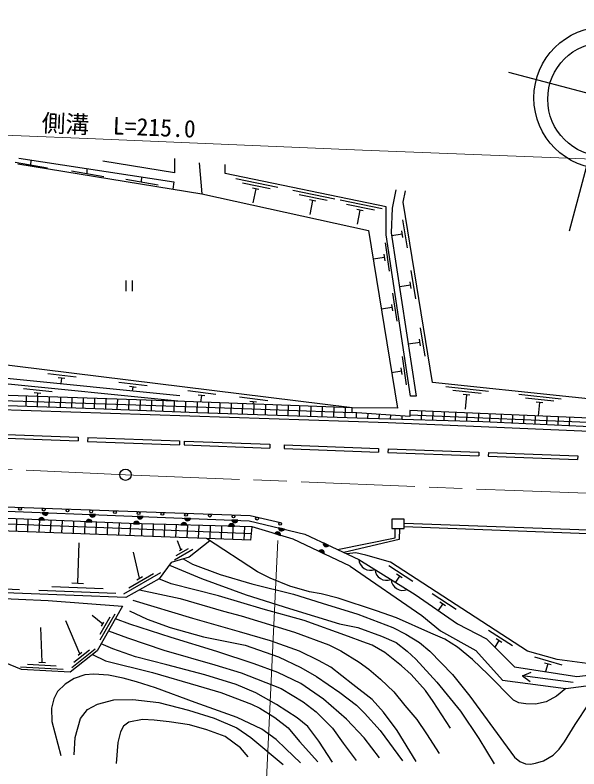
# Model space of a CAD drawing. Units: millimetres at full size, sheet at 1:1000; details may follow other scales. Extents: x 40000 to 680000, y 20000 to 380000.
# Drawn here: x 450176 to 509560, y 259166 to 338491 of the extents above; entities that cross this region are included whole.
import ezdxf
from ezdxf.enums import TextEntityAlignment as Align

# ---------------------------------------------------------------- set-up
doc = ezdxf.new("R2010")
doc.units = ezdxf.units.MM
doc.header["$LTSCALE"] = 1000
doc.linetypes.add('CHAIN', pattern=[18.5, 12, -1.5, 3.5, -1.5])
for name, color, linetype, lineweight in [('M-BGD', 7, 'Continuous', 25), ('M-BMK', 2, 'CHAIN', 13), ('M-BMK-SRVR', 3, 'Continuous', 25), ('M-STR-HTXT', 7, 'Continuous', 13)]:
    doc.layers.add(name, color=color, linetype=linetype, lineweight=lineweight)
doc.styles.add('ＭＳ ゴシック', font='')
doc.styles.get('ＭＳ ゴシック').set_extended_font_data('MS Gothic')

msp = doc.modelspace()

# ---------------------------------------------------------------- hatches: boundary and pattern name
at = {"layer": 'M-BGD'}
for points in [[(453282, 285341), (452657, 285367, -0.84072)], [(453033, 286143), (453658, 286119, -0.84072)], [(458029, 285947), (458654, 285922, -0.84072)], [(463025, 285750), (463650, 285726, -0.84072)], [(458278, 285136), (457652, 285162, -0.84072)], [(463274, 284947), (462648, 284963, -0.84072)], [(468273, 284821), (467647, 284837, -0.84072)], [(468021, 285554), (468646, 285529, -0.84072)], [(473271, 284694), (472645, 284710, -0.84072)], [(473017, 285357), (473642, 285333, -0.84072)], [(478136, 283743), (477537, 283925, -0.84072)], [(477928, 284542), (478536, 284397, -0.84072)], [(482643, 282958), (483209, 282691, -0.84072)], [(482733, 281803), (482167, 282069, -0.84072)]]:
    msp.add_hatch(color=256, dxfattribs=at).paths.add_polyline_path(points)

# ---------------------------------------------------------------- linework, layer by layer
for p, q in [((450200, 323003), (453599, 322400)), ((451842, 322712), (451868, 323233)), ((469575, 322930), (469844, 319671)), ((456115, 322105), (459515, 321502)), ((457758, 321814), (457783, 322335)), ((463497, 320942), (463522, 321464)), ((461854, 321233), (465254, 320631)), ((477846, 320351), (473438, 321255)), ((477051, 320208), (474112, 320811)), ((475864, 320145), (475178, 320286)), ((475521, 320215), (475220, 318746)), ((483838, 319122), (479429, 320026)), ((483043, 318979), (480104, 319581)), ((481856, 318916), (481170, 319056)), ((481513, 318986), (481211, 317517)), ((488824, 318099), (484416, 319003)), ((488029, 317956), (485090, 318558)), ((486842, 317893), (486156, 318033)), ((486499, 317963), (486198, 316494)), ((491508, 314001), (491025, 316961)), ((491027, 315087), (490914, 315778)), ((490970, 315433), (489828, 315246)), ((489620, 311547), (489175, 314513)), ((489100, 312986), (487881, 312803)), ((489152, 312639), (489048, 313332)), ((492381, 308648), (491898, 311608)), ((461838, 310553), (461838, 309435)), ((462504, 310553), (462504, 309435)), ((491900, 309734), (491787, 310425)), ((491843, 310080), (490656, 309886)), ((490412, 306267), (489967, 309234)), ((489945, 307359), (489841, 308052)), ((489893, 307706), (488739, 307533)), ((493365, 302615), (492882, 305576)), ((492827, 304047), (491588, 303845)), ((492884, 303702), (492771, 304393)), ((491415, 299584), (490969, 302550)), ((456595, 300390), (453617, 300756)), ((490895, 301022), (489825, 300862)), ((490947, 300676), (490843, 301369)), ((455417, 300233), (454722, 300318)), ((455069, 300276), (455000, 299710)), ((454066, 298848), (451081, 299148)), ((464099, 299467), (461121, 299834)), ((462921, 299310), (462226, 299395)), ((462573, 299353), (462524, 298955)), ((500024, 298891), (495549, 299357)), ((451351, 298388), (451318, 297344)), ((452892, 298665), (452195, 298734)), ((452544, 298699), (452508, 298349)), ((452551, 298348), (452517, 297303)), ((453750, 298307), (453717, 297263)), ((454949, 298267), (454916, 297222)), ((471333, 298578), (468355, 298944)), ((470155, 298420), (469460, 298506)), ((469807, 298463), (469721, 297762)), ((476779, 297908), (473801, 298274)), ((499247, 298670), (496263, 298981)), ((498072, 298491), (497376, 298563)), ((497724, 298527), (497569, 297035)), ((507703, 298090), (503228, 298557)), ((456149, 298227), (456114, 297181)), ((457349, 298187), (457314, 297141)), ((458548, 298146), (458513, 297100)), ((459747, 298106), (459712, 297055)), ((460947, 298066), (460911, 297008)), ((462146, 298026), (462110, 296962)), ((463345, 297985), (463310, 296916)), ((464545, 297945), (464509, 296870)), ((465744, 297905), (465708, 296824)), ((466943, 297864), (466907, 296777)), ((468142, 297820), (468106, 296731)), ((469342, 297776), (469305, 296685)), ((470542, 297731), (470503, 296644)), ((471741, 297686), (471702, 296605)), ((472940, 297642), (472902, 296565)), ((474140, 297597), (474101, 296525)), ((475601, 297751), (474906, 297836)), ((475253, 297793), (475224, 297557)), ((475339, 297553), (475301, 296485)), ((476538, 297508), (476500, 296445)), ((506926, 297870), (503943, 298181)), ((505752, 297691), (505055, 297763)), ((505403, 297727), (505255, 296305)), ((477737, 297463), (477699, 296405)), ((478936, 297419), (478899, 296365)), ((480135, 297374), (480098, 296325)), ((481335, 297329), (481297, 296285)), ((482534, 297285), (482497, 296246)), ((483733, 297240), (483696, 296206)), ((484932, 297196), (484895, 296166)), ((492975, 296820), (492938, 295912)), ((494174, 296770), (494138, 295875)), ((495373, 296720), (495337, 295838)), ((486113, 296644), (486095, 296126)), ((487311, 296564), (487294, 296086)), ((488509, 296483), (488493, 296037)), ((489707, 296403), (489693, 296012)), ((490905, 296323), (490892, 295975)), ((496572, 296669), (496536, 295801)), ((497771, 296619), (497736, 295763)), ((498970, 296569), (498935, 295726)), ((500169, 296518), (500134, 295678)), ((501368, 296468), (501333, 295623)), ((502567, 296418), (502532, 295567)), ((503766, 296368), (503731, 295512)), ((504964, 296317), (504929, 295456)), ((506163, 296267), (506128, 295400)), ((507362, 296217), (507327, 295345)), ((508561, 296166), (508526, 295289)), ((447400, 294425), (456835, 294074)), ((447385, 294025), (456820, 293674)), ((456835, 294074), (456820, 293674)), ((457834, 294037), (457819, 293637)), ((457819, 293637), (467484, 293278)), ((457834, 294037), (467499, 293678)), ((467499, 293678), (467484, 293278)), ((467999, 293659), (467984, 293259)), ((467999, 293659), (477022, 293324)), ((467984, 293259), (477007, 292924)), ((477022, 293324), (477007, 292924)), ((478521, 293268), (478506, 292869)), ((478506, 292869), (488450, 292499)), ((478521, 293268), (488465, 292899)), ((488465, 292899), (488450, 292499)), ((489464, 292862), (489449, 292462)), ((489464, 292862), (499030, 292506)), ((489449, 292462), (499016, 292107)), ((499030, 292506), (499016, 292107)), ((500030, 292469), (500015, 292069)), ((500015, 292069), (509419, 291720)), ((500030, 292469), (509434, 292120)), ((509434, 292120), (509419, 291720)), ((453658, 286119), (453033, 286143)), ((458654, 285922), (458029, 285947)), ((463650, 285726), (463025, 285750)), ((450336, 285463), (450286, 284160)), ((451535, 285413), (451486, 284114)), ((452657, 285367), (453282, 285341)), ((452734, 285364), (452685, 284069)), ((453933, 285315), (453884, 284023)), ((455132, 285265), (455083, 283978)), ((456331, 285216), (456282, 283933)), ((457530, 285167), (457481, 283887)), ((457652, 285162), (458278, 285136)), ((458729, 285117), (458680, 283842)), ((459928, 285068), (459880, 283797)), ((461127, 285019), (461079, 283751)), ((462326, 284971), (462278, 283706)), ((462648, 284963), (463274, 284947)), ((463527, 284941), (463476, 283660)), ((464727, 284911), (464675, 283615)), ((465926, 284880), (465874, 283570)), ((467126, 284850), (467073, 283524)), ((467647, 284837), (468273, 284821)), ((468646, 285529), (468021, 285554)), ((468326, 284819), (468272, 283479)), ((469526, 284789), (469471, 283433)), ((473642, 285333), (473017, 285357)), ((491146, 285460), (489846, 285460)), ((489846, 285460), (489846, 284460)), ((491146, 284460), (491146, 285460)), ((470725, 284759), (470671, 283388)), ((471925, 284728), (471870, 283343)), ((472645, 284710), (473271, 284694)), ((473125, 284698), (473069, 283297)), ((474325, 284667), (474268, 283252)), ((475005, 283224), (475162, 284646)), ((478536, 284397), (477928, 284542)), ((489846, 284460), (491146, 284460)), ((531433, 283071), (491146, 284652)), ((477537, 283925), (478136, 283743)), ((456771, 278718), (456932, 282943)), ((467637, 282253), (467300, 283158)), ((483209, 282691), (482643, 282958)), ((463293, 279226), (462653, 281965)), ((466970, 281167), (468911, 282304)), ((467142, 281615), (468436, 282373)), ((467486, 282165), (467788, 282342)), ((482167, 282069), (482733, 281803)), ((486395, 281189), (492317, 277509)), ((492071, 278894), (489552, 280523)), ((461641, 277586), (465543, 279826)), ((462142, 278219), (464744, 279713)), ((462990, 279052), (463597, 279400)), ((490648, 279457), (490228, 278807)), ((490942, 279267), (490355, 279647)), ((456141, 278742), (457400, 278694)), ((442534, 278359), (450629, 278051)), ((452690, 277973), (460784, 277665)), ((454056, 278371), (459452, 278166)), ((496619, 275953), (494100, 277582)), ((495197, 276515), (494749, 275822)), ((495491, 276325), (494903, 276705)), ((459411, 274407), (458299, 275308)), ((459149, 272742), (460715, 275475)), ((457006, 271291), (455515, 274759)), ((459149, 273347), (460194, 275168)), ((459290, 274194), (459533, 274619)), ((453016, 270392), (452905, 274063)), ((502559, 272111), (500040, 273740)), ((501137, 272674), (500694, 271988)), ((501431, 272484), (500843, 272864)), ((456141, 269845), (458615, 271794)), ((456367, 270405), (458017, 271705)), ((456814, 271139), (457199, 271442)), ((507809, 270078), (504928, 270916)), ((450737, 269917), (455230, 269669)), ((451502, 270176), (454498, 270010)), ((452667, 270412), (453366, 270373)), ((506621, 270111), (505949, 270307)), ((506285, 270209), (506051, 269404)), ((503610, 268979), (504411, 268362))]:
    msp.add_line(p, q, dxfattribs=at)
for points in [[(467326, 297851), (429432, 301647), (431776, 323025)], [(432527, 323092), (430364, 302182), (467534, 298452)], [(450468, 322832), (469844, 319671), (487389, 315825), (490435, 297120), (485672, 297168), (432492, 303708), (434172, 322900)], [(450567, 323431), (466906, 320950), (466779, 320171)], [(466952, 323385), (466974, 321883), (459432, 323135)], [(490280, 320118), (489895, 318170), (489780, 315563), (492431, 298388), (491819, 298388), (489273, 315356), (489261, 318328), (472318, 321804), (472318, 322753)], [(537672, 295208), (537684, 295465), (537230, 295484), (523548, 296752), (494136, 299817), (491036, 318821), (491292, 319996)], [(537207, 294959), (511515, 296042), (491766, 296871), (491755, 296266), (485672, 296673), (485672, 297168), (467097, 297859), (435986, 298904), (419393, 299482), (403099, 299980), (395065, 300087), (384218, 300043), (384106, 298569)], [(384162, 299306), (396144, 299496), (407602, 299328), (437545, 298288), (455498, 297716), (470292, 297223), (485672, 296673)], [(367783, 296839), (374704, 297592), (382292, 298099), (389567, 298327), (398555, 298595), (403765, 298497), (418483, 297985), (447667, 297017), (489452, 295626), (514789, 294527), (560710, 292659)], [(384106, 298569), (394501, 298946), (401484, 298977), (409271, 298795), (422110, 298321), (436093, 297859), (458623, 297097), (469416, 296681), (487246, 296088), (499422, 295711), (514533, 295011), (531434, 294384), (537173, 294183)], [(491758, 296420), (512209, 295588), (537187, 294583)], [(363414, 286343), (370251, 287268), (377084, 287995), (390048, 288714), (405861, 288358), (437230, 287174), (474945, 285821), (478136, 285100)], [(363518, 285753), (372332, 286971), (380213, 287781), (390314, 288221), (401310, 288099), (420453, 287414), (436069, 286811), (474822, 285286), (480683, 283882), (486395, 281189)], [(485481, 280514), (479451, 283343), (475162, 284646), (462191, 284975), (397259, 287646), (383347, 287476), (374824, 286797), (367231, 285782), (367294, 285312), (363682, 284826)], [(475005, 283224), (442924, 284438), (414341, 285525), (414341, 286943)], [(414341, 286283), (463196, 284413), (475084, 283937)], [(414341, 286283), (463196, 284413), (475084, 283937)], [(491146, 285015), (512467, 284255), (535635, 283277), (561103, 282219)], [(484119, 282263), (490190, 283493), (490190, 284460)], [(490656, 284460), (490625, 283317), (484799, 281942)], [(470681, 283184), (468529, 281463), (466631, 280888), (465345, 279160), (461825, 277210), (434612, 278246), (420614, 279128), (417637, 281289), (408524, 282471), (401038, 282972), (393890, 283231), (388151, 283285), (380535, 283043), (374990, 282300), (374643, 283112), (365081, 281225), (364220, 281790)], [(508195, 267624), (507184, 266810), (506125, 266235), (504983, 265995), (503953, 266029), (503214, 266124), (502673, 266407), (500015, 269107), (498367, 270676), (496758, 271984), (495427, 272808), (493976, 273443), (490346, 275078), (488250, 275798), (484195, 277122), (482409, 277585), (481189, 277799), (479097, 278404), (477053, 279227), (475722, 279896), (470350, 283400)], [(531912, 282124), (530541, 274681), (530962, 271860), (524793, 271793), (520402, 271385), (514578, 270307), (510965, 270176), (507267, 270663), (504154, 271569), (489706, 280912), (487126, 281652), (486049, 281902), (485122, 281790)], [(467879, 281266), (468857, 280711), (471764, 279634), (475117, 278650), (479499, 277564), (482510, 276615), (486271, 275463), (489977, 274042), (491332, 273338), (492782, 272464), (493840, 271574), (496254, 269113), (498056, 266828), (502014, 261440), (502771, 260405), (503345, 259935), (503922, 259684), (504463, 259670), (505003, 259772), (505822, 260008), (506846, 260623), (507494, 261261), (508039, 262014), (509167, 263827), (510614, 266016)], [(466423, 280609), (469800, 279208), (474502, 277488), (479080, 276033), (484331, 274422), (486279, 274062), (488776, 273133), (490312, 272453), (491468, 271554), (492375, 270731), (494583, 268307), (497079, 265233), (499028, 262367), (500647, 259695)], [(485481, 280514), (493028, 275301), (494980, 273692), (498713, 271632), (501524, 268499), (508195, 267624), (521792, 269435), (529110, 269435), (532993, 270026), (536081, 270255), (540093, 270514), (542377, 270385), (545729, 270054), (547008, 270026), (549896, 269667), (551836, 269164), (554813, 269351), (560272, 270226), (564720, 269968), (566975, 270327), (571274, 271592), (576446, 273402)], [(496047, 263442), (494212, 266277), (493398, 267430), (491892, 269103), (490872, 270030), (489106, 271413), (487777, 272175), (486797, 272546), (485282, 273112), (480607, 274776), (476299, 275971), (471584, 277395), (466602, 278654), (465332, 279152)], [(463298, 278026), (467570, 277106), (472118, 275765), (473984, 275282), (479602, 273541), (483226, 272228), (484467, 271587), (486403, 270412), (487446, 269666), (488655, 268596), (490075, 267261), (491212, 265852), (492485, 264370), (493497, 262867), (494843, 260793)], [(492421, 259939), (490418, 263192), (488978, 265122), (487767, 266468), (485754, 268054), (483437, 269860), (482144, 270568), (480139, 271540), (477081, 272636), (473826, 273595), (468891, 274993), (462609, 276882)], [(492317, 277509), (496764, 274425), (499832, 272841), (502788, 269913), (509339, 268891), (523666, 270540), (528692, 270086), (531927, 270644), (535018, 270928), (538773, 271058), (541709, 270980), (544482, 270631), (546926, 270592), (549905, 270048), (551095, 269751), (554276, 269777), (560090, 270709), (564961, 270515), (567134, 270877), (572611, 272561), (576594, 274020)], [(462225, 275784), (464081, 274920), (466523, 274053), (470008, 273062), (474411, 272176), (477907, 270956), (480289, 269836), (481926, 268878), (484388, 267209), (486130, 265863), (486964, 265030), (488623, 263213), (490981, 260032)], [(488549, 260337), (486943, 262440), (485096, 264412), (482665, 266520), (480285, 268147), (477865, 269316), (475370, 270214), (471415, 271529), (466616, 272990), (462265, 274387), (460742, 274946)], [(460023, 273692), (462004, 272959), (465859, 271648), (471210, 270124), (473989, 269283), (478184, 267628), (480524, 266229), (481886, 265176), (483599, 263442), (484737, 261878), (486087, 260062)], [(483609, 259893), (482172, 262073), (480992, 263644), (479874, 264540), (477703, 265933), (475533, 267188), (473471, 268038), (470171, 269080), (466149, 270135), (462860, 270966), (460489, 271815), (459243, 272331)], [(458323, 271200), (459713, 270552), (464637, 269295), (469469, 267911), (471839, 267210), (475065, 265975), (475937, 265550), (477532, 264562), (478926, 263507), (480139, 262050), (482053, 259925)], [(480222, 259808), (478681, 261263), (477660, 262251), (476151, 263334), (473574, 264562), (469160, 266166), (464960, 267690), (462975, 268322), (461553, 268732), (460020, 269049), (458480, 269151), (457523, 269060), (456399, 268678), (455435, 268070), (454649, 267311), (454251, 266536), (454025, 265556), (454046, 264168), (454982, 260566)], [(508953, 268263), (503610, 268979), (504545, 269364)], [(456392, 260641), (456489, 262481), (457070, 264460), (457812, 265427), (458867, 265965), (460592, 266428), (462571, 266482), (465316, 266169), (468437, 265362), (471151, 264512), (473539, 263490), (475014, 262478), (478415, 259617)], [(474723, 260447), (473927, 261371), (472313, 262574), (470373, 263276), (468545, 263792), (466391, 264125), (464842, 264297), (463594, 264350), (462175, 264071), (461583, 263652), (461271, 263083), (461012, 261963), (460840, 259726)]]:
    msp.add_lwpolyline(points, dxfattribs=at)
msp.add_lwpolyline([(425708, 277792), (441140, 277435), (453648, 276899), (461508, 276281), (458818, 271591), (455965, 269342), (450845, 269625), (445087, 271967), (438153, 273232), (434440, 275309), (427375, 276061)], close=True, dxfattribs=at)
for centre in [(450699, 286541), (453197, 286452), (455695, 286362), (458194, 286272), (460692, 286183), (463190, 286093), (465689, 286003), (468187, 285914), (470686, 285824), (473184, 285735), (475664, 285505), (478103, 284954)]:
    msp.add_circle(centre, 150, dxfattribs=at)
for centre, radius, start, end in [((452967, 285300), 318, 7.5353, 167.75303), ((453347, 286186), 318, 187.63882, 347.85655), ((458343, 285989), 318, 187.63882, 347.85655), ((463340, 285793), 318, 187.63882, 347.85655), ((457963, 285094), 318, 7.5353, 167.75303), ((462960, 284901), 318, 8.43912, 168.65685), ((467958, 284774), 318, 8.43912, 168.65685), ((468336, 285596), 318, 187.63882, 347.85655), ((472957, 284647), 318, 8.43912, 168.65685), ((473332, 285400), 318, 187.63882, 347.85655), ((477821, 283781), 318, 352.99575, 153.21348), ((478245, 284523), 318, 176.42065, 336.63838), ((482949, 282874), 318, 164.64742, 324.86515), ((482427, 281887), 318, 344.75437, 144.9721), ((487617, 281311), 1249, 184.79697, 291.20303), ((489316, 280255), 1249, 184.79697, 291.20303), ((491014, 279199), 1249, 184.79697, 291.20303)]:
    msp.add_arc(centre, radius, start, end, dxfattribs=at)
at = {"layer": 'M-BMK'}
msp.add_lwpolyline([(362736, 290169), (371805, 291402), (376148, 291817), (383977, 292370), (394684, 292686), (410630, 292342), (432872, 291419), (461807, 290123), (502756, 288455), (561894, 286313), (576767, 285639)], dxfattribs=at)
at = {"layer": 'M-BMK-SRVR'}
for p, q in [((508560, 315780), (517041, 347702)), ((502135, 332489), (522431, 327097))]:
    msp.add_line(p, q, dxfattribs=at)
for centre, radius in [((512324, 329783), 7500), ((512275, 329632), 6000), ((461807, 290123), 600)]:
    msp.add_circle(centre, radius, dxfattribs=at)
at = {"layer": 'M-STR-HTXT'}
msp.add_line((476506, 255277), (477856, 283190), dxfattribs=at)
msp.add_lwpolyline([(357747, 318345), (364378, 320514), (371559, 322497), (377737, 323940), (386380, 325552), (396326, 326737), (406345, 327267), (414867, 327341), (429823, 326615), (457821, 325496), (486761, 324285), (516440, 323130), (577688, 320652)], dxfattribs=at)

# ---------------------------------------------------------------- texts
at = {"layer": 'M-STR-HTXT', "style": 'ＭＳ ゴシック'}
msp.add_text('側溝\u3000L=215.0', height=1833, rotation=357.709, dxfattribs=at).set_placement((452928, 325691), align=Align.BOTTOM_LEFT)

doc.saveas('drawing.dxf')
